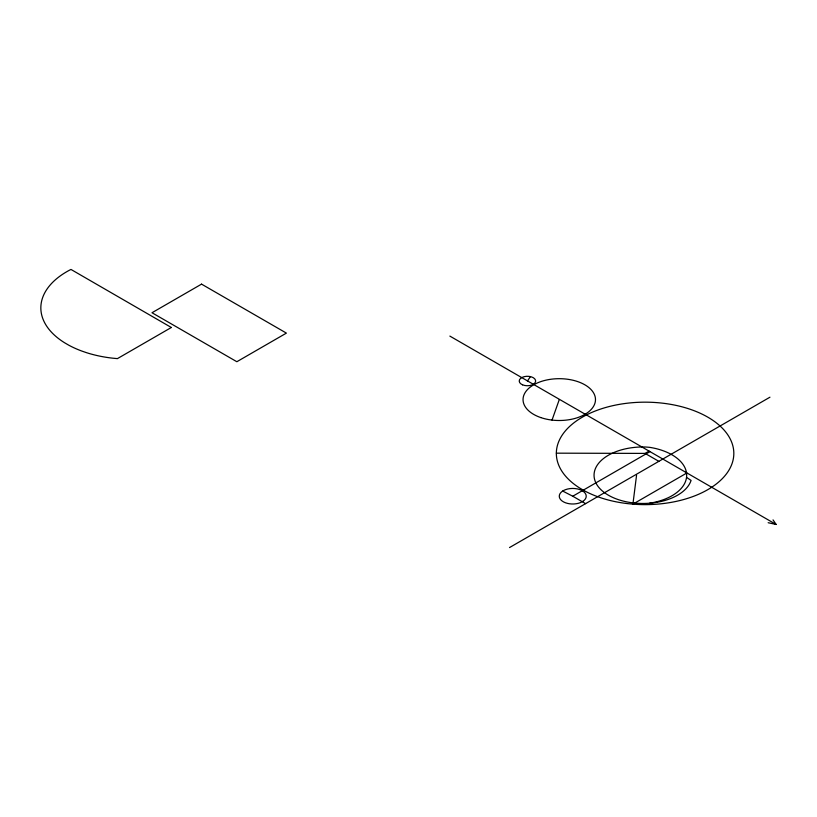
<?xml version="1.0" encoding="UTF-8"?>
<svg xmlns="http://www.w3.org/2000/svg" width="817" height="817" viewBox="0 0 817 817"><rect width="100%" height="100%" fill="white"/><g stroke="black" fill="none" stroke-linecap="round" stroke-linejoin="round"><path stroke-width="1.23" d="M636.555 475.28L632.92 504.14L686.831 473.012M552.026 420.091L559.267 399.605M527.425 381.018L530.447 376.606M556.357 453.169L645.093 453.404L649.066 451.107M562.678 491.048L572.758 496.225L649.985 451.627M509.532 547.553L769.951 397.195M649.546 503.211L651.578 502.884A50.123 28.932 0 0 0 686.658 474.646A50.123 28.932 0 0 0 649.484 447.318L645.604 447.011A48.928 28.248 0 0 0 612.74 453.016L610.289 454.201A48.928 28.248 0 0 0 595.46 481.959A48.928 28.248 0 0 0 630.867 502.598L633.992 502.996A48.928 28.248 0 0 0 646.747 503.384L649.923 503.19A48.928 28.248 0 0 0 691.07 480.406L686.535 477.373M768.154 522.717L776.15 524.473L773.035 519.898M449.861 336.093L776.15 524.473M645.093 453.404L658.849 461.339M572.758 496.225L585.595 503.64M201.544 284.132L152.003 312.737L236.848 361.727L286.399 333.111L201.544 284.132M171.335 327.494L117.413 358.622L112.562 358.163A88.736 51.226 0 0 1 86.479 352.668L81.7 351.014A88.736 51.226 0 0 1 68.546 345.07L64.625 342.783A88.736 51.226 0 0 1 69.139 270.376L70.977 269.447L171.335 327.494M582.827 501.393L580.162 502.721A13.48 7.782 0 0 1 562.178 501.046A13.48 7.782 0 0 1 563.505 490.557A13.48 7.782 0 0 1 581.714 490.404L584.012 491.946A13.48 7.782 0 0 1 582.827 501.393M633.563 504.201L628.069 503.68A88.736 51.226 0 0 1 584.053 490.588L580.131 488.3A88.736 51.226 0 0 1 606 407.407A88.736 51.226 0 0 1 732.645 445.091A88.736 51.226 0 0 1 633.563 504.201M540.762 417.569A36.214 20.905 0 0 0 595.481 399.87A36.214 20.905 0 0 0 541.569 381.355A36.214 20.905 0 0 0 540.762 417.569M522.533 384.817A8.211 4.739 0 0 0 535.584 381.559A8.211 4.739 0 0 0 524.167 376.668A8.211 4.739 0 0 0 522.533 384.817"/></g></svg>
